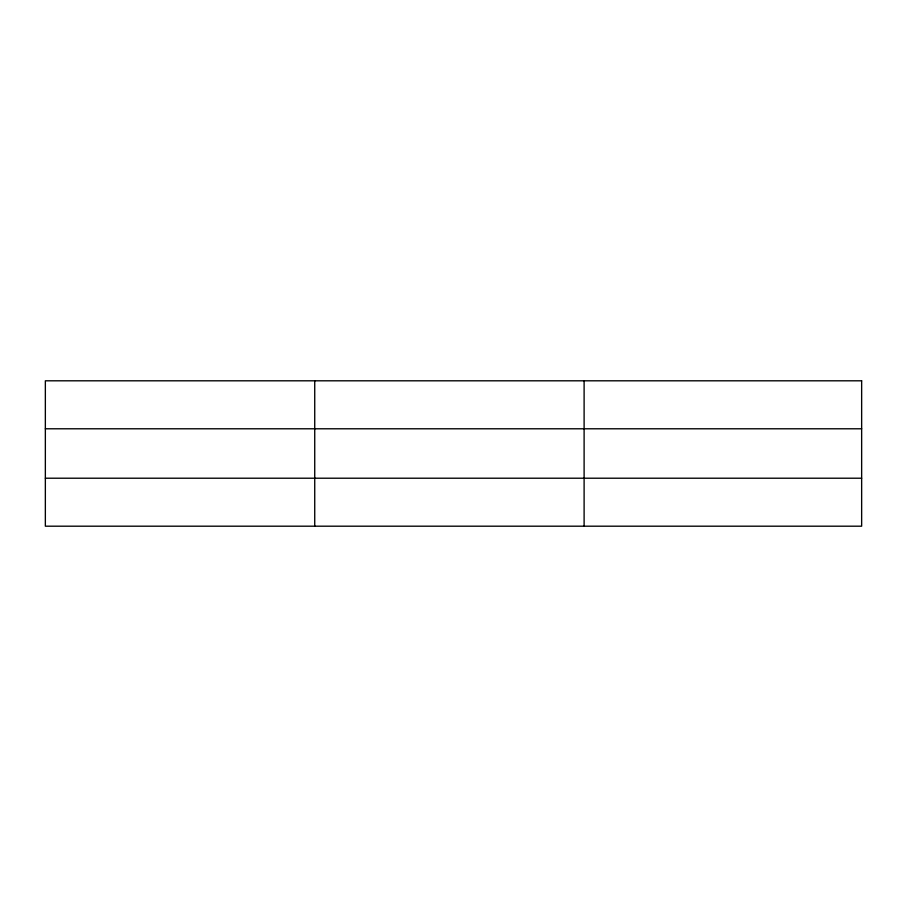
<?xml version="1.0" encoding="UTF-8"?>
<svg xmlns="http://www.w3.org/2000/svg" width="907" height="907" viewBox="0 0 907 907"><rect width="100%" height="100%" fill="white"/><g stroke="black" fill="none" stroke-linecap="round" stroke-linejoin="round"><path stroke-width="1.36" d="M314.729 526.196L314.729 380.804M584.108 526.196L584.108 380.804M45.35 428.784L861.65 428.784M45.35 478.216L861.65 478.216M861.65 380.804L861.65 526.196L45.35 526.196L45.35 380.804L861.65 380.804"/></g></svg>
